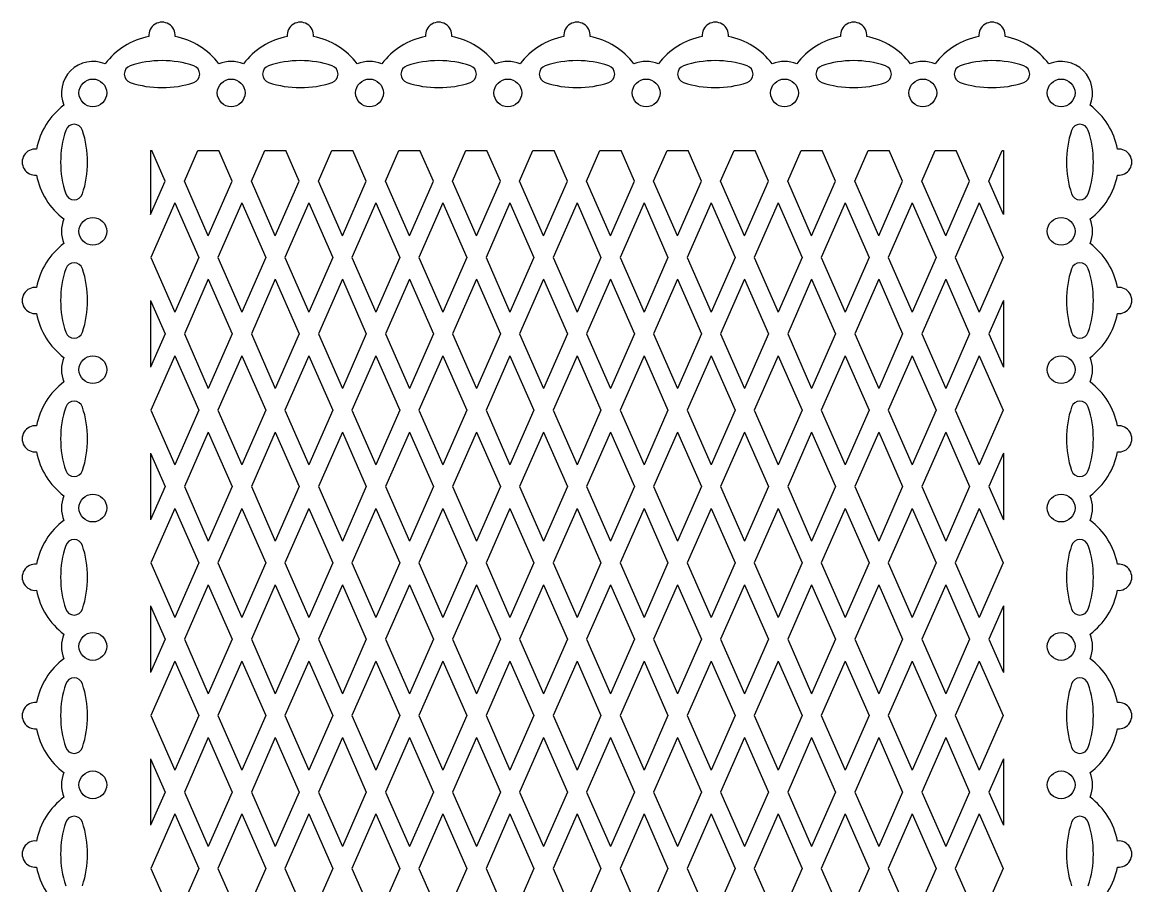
# Model space of a CAD drawing. Extents: x -1016 to -437, y -86 to 241.
# Drawn here: x -720.8 to -594.3, y 140.1 to 238.6 of the extents above; entities that cross this region are included whole.
import ezdxf

# ---------------------------------------------------------------- set-up
doc = ezdxf.new("R2010")
doc.units = 0
doc.layers.get('0').update_dxf_attribs({"linetype": 'CONTINUOUS'})

msp = doc.modelspace()

# ---------------------------------------------------------------- linework, layer by layer
for p, q in [((-706.176649, 223.91661), (-706.176649, 216.640965)), ((-706.176649, 223.91661), (-706.036149, 223.91661)), ((-704.508771, 220.438748), (-706.036149, 223.91661)), ((-702.324398, 220.438748), (-700.79702, 223.91661)), ((-700.79702, 223.91661), (-698.390842, 223.91661)), ((-696.863465, 220.438748), (-698.390842, 223.91661)), ((-694.679092, 220.438748), (-693.151714, 223.91661)), ((-693.151714, 223.91661), (-690.745536, 223.91661)), ((-689.218159, 220.438748), (-690.745536, 223.91661)), ((-687.033785, 220.438748), (-685.506408, 223.91661)), ((-685.506408, 223.91661), (-683.10023, 223.91661)), ((-681.572852, 220.438748), (-683.10023, 223.91661)), ((-679.388479, 220.438748), (-677.861102, 223.91661)), ((-677.861102, 223.91661), (-675.454924, 223.91661)), ((-673.927546, 220.438748), (-675.454924, 223.91661)), ((-671.743173, 220.438748), (-670.215795, 223.91661)), ((-670.215795, 223.91661), (-667.809617, 223.91661)), ((-666.28224, 220.438748), (-667.809617, 223.91661)), ((-664.097867, 220.438748), (-662.570489, 223.91661)), ((-662.570489, 223.91661), (-660.164311, 223.91661)), ((-658.636934, 220.438748), (-660.164311, 223.91661)), ((-656.45256, 220.438748), (-654.925183, 223.91661)), ((-654.925183, 223.91661), (-652.519005, 223.91661)), ((-650.991627, 220.438748), (-652.519005, 223.91661)), ((-648.807254, 220.438748), (-647.279876, 223.91661)), ((-647.279876, 223.91661), (-644.873699, 223.91661)), ((-643.346321, 220.438748), (-644.873699, 223.91661)), ((-641.161948, 220.438748), (-639.63457, 223.91661)), ((-639.63457, 223.91661), (-637.228392, 223.91661)), ((-635.701015, 220.438748), (-637.228392, 223.91661)), ((-633.516641, 220.438748), (-631.989264, 223.91661)), ((-631.989264, 223.91661), (-629.583086, 223.91661)), ((-628.055708, 220.438748), (-629.583086, 223.91661)), ((-625.871335, 220.438748), (-624.343958, 223.91661)), ((-624.343958, 223.91661), (-621.93778, 223.91661)), ((-620.410402, 220.438748), (-621.93778, 223.91661)), ((-618.226029, 220.438748), (-616.698651, 223.91661)), ((-616.698651, 223.91661), (-614.292473, 223.91661)), ((-612.765096, 220.438748), (-614.292473, 223.91661)), ((-610.580723, 220.438748), (-609.053345, 223.91661)), ((-609.053345, 223.91661), (-608.912844, 223.91661)), ((-608.912844, 223.91661), (-608.912844, 216.640965)), ((-706.176649, 216.640965), (-704.508771, 220.438748)), ((-699.593931, 214.221436), (-702.324398, 220.438748)), ((-699.593931, 214.221436), (-696.863465, 220.438748)), ((-691.948625, 214.221436), (-694.679092, 220.438748)), ((-691.948625, 214.221436), (-689.218159, 220.438748)), ((-684.303319, 214.221436), (-687.033785, 220.438748)), ((-684.303319, 214.221436), (-681.572852, 220.438748)), ((-676.658013, 214.221436), (-679.388479, 220.438748)), ((-676.658013, 214.221436), (-673.927546, 220.438748)), ((-669.012706, 214.221436), (-671.743173, 220.438748)), ((-669.012706, 214.221436), (-666.28224, 220.438748)), ((-661.3674, 214.221436), (-664.097867, 220.438748)), ((-661.3674, 214.221436), (-658.636934, 220.438748)), ((-653.722094, 214.221436), (-656.45256, 220.438748)), ((-653.722094, 214.221436), (-650.991627, 220.438748)), ((-646.076787, 214.221436), (-648.807254, 220.438748)), ((-646.076787, 214.221436), (-643.346321, 220.438748)), ((-638.431481, 214.221436), (-641.161948, 220.438748)), ((-638.431481, 214.221436), (-635.701015, 220.438748)), ((-630.786175, 214.221436), (-633.516641, 220.438748)), ((-630.786175, 214.221436), (-628.055708, 220.438748)), ((-623.140869, 214.221436), (-625.871335, 220.438748)), ((-623.140869, 214.221436), (-620.410402, 220.438748)), ((-615.495562, 214.221436), (-618.226029, 220.438748)), ((-615.495562, 214.221436), (-612.765096, 220.438748)), ((-608.912844, 216.640965), (-610.580723, 220.438748)), ((-703.416585, 217.951823), (-706.147051, 211.73451)), ((-703.416585, 217.951823), (-700.686118, 211.73451)), ((-695.771278, 217.951823), (-698.501745, 211.73451)), ((-695.771278, 217.951823), (-693.040812, 211.73451)), ((-688.125972, 217.951823), (-690.856439, 211.73451)), ((-688.125972, 217.951823), (-685.395505, 211.73451)), ((-680.480666, 217.951823), (-683.211132, 211.73451)), ((-680.480666, 217.951823), (-677.750199, 211.73451)), ((-672.835359, 217.951823), (-675.565826, 211.73451)), ((-672.835359, 217.951823), (-670.104893, 211.73451)), ((-665.190053, 217.951823), (-667.92052, 211.73451)), ((-665.190053, 217.951823), (-662.459587, 211.73451)), ((-657.544747, 217.951823), (-660.275213, 211.73451)), ((-657.544747, 217.951823), (-654.81428, 211.73451)), ((-649.899441, 217.951823), (-652.629907, 211.73451)), ((-649.899441, 217.951823), (-647.168974, 211.73451)), ((-642.254134, 217.951823), (-644.984601, 211.73451)), ((-642.254134, 217.951823), (-639.523668, 211.73451)), ((-634.608828, 217.951823), (-637.339295, 211.73451)), ((-634.608828, 217.951823), (-631.878362, 211.73451)), ((-626.963522, 217.951823), (-629.693988, 211.73451)), ((-626.963522, 217.951823), (-624.233055, 211.73451)), ((-619.318216, 217.951823), (-622.048682, 211.73451)), ((-619.318216, 217.951823), (-616.587749, 211.73451)), ((-611.672909, 217.951823), (-614.403376, 211.73451)), ((-611.672909, 217.951823), (-608.942443, 211.73451)), ((-706.147051, 211.73451), (-703.416585, 205.517197)), ((-700.686118, 211.73451), (-703.416585, 205.517197)), ((-698.501745, 211.73451), (-695.771278, 205.517197)), ((-693.040812, 211.73451), (-695.771278, 205.517197)), ((-690.856439, 211.73451), (-688.125972, 205.517197)), ((-685.395505, 211.73451), (-688.125972, 205.517197)), ((-683.211132, 211.73451), (-680.480666, 205.517197)), ((-677.750199, 211.73451), (-680.480666, 205.517197)), ((-675.565826, 211.73451), (-672.835359, 205.517197)), ((-670.104893, 211.73451), (-672.835359, 205.517197)), ((-667.92052, 211.73451), (-665.190053, 205.517197)), ((-662.459587, 211.73451), (-665.190053, 205.517197)), ((-660.275213, 211.73451), (-657.544747, 205.517197)), ((-654.81428, 211.73451), (-657.544747, 205.517197)), ((-652.629907, 211.73451), (-649.899441, 205.517197)), ((-647.168974, 211.73451), (-649.899441, 205.517197)), ((-644.984601, 211.73451), (-642.254134, 205.517197)), ((-639.523668, 211.73451), (-642.254134, 205.517197)), ((-637.339295, 211.73451), (-634.608828, 205.517197)), ((-631.878362, 211.73451), (-634.608828, 205.517197)), ((-629.693988, 211.73451), (-626.963522, 205.517197)), ((-624.233055, 211.73451), (-626.963522, 205.517197)), ((-622.048682, 211.73451), (-619.318216, 205.517197)), ((-616.587749, 211.73451), (-619.318216, 205.517197)), ((-614.403376, 211.73451), (-611.672909, 205.517197)), ((-608.942443, 211.73451), (-611.672909, 205.517197)), ((-699.593931, 209.247585), (-702.324398, 203.030272)), ((-699.593931, 209.247585), (-696.863465, 203.030272)), ((-691.948625, 209.247585), (-694.679092, 203.030272)), ((-691.948625, 209.247585), (-689.218159, 203.030272)), ((-684.303319, 209.247585), (-687.033785, 203.030272)), ((-684.303319, 209.247585), (-681.572852, 203.030272)), ((-676.658013, 209.247585), (-679.388479, 203.030272)), ((-676.658013, 209.247585), (-673.927546, 203.030272)), ((-669.012706, 209.247585), (-671.743173, 203.030272)), ((-669.012706, 209.247585), (-666.28224, 203.030272)), ((-661.3674, 209.247585), (-664.097867, 203.030272)), ((-661.3674, 209.247585), (-658.636934, 203.030272)), ((-653.722094, 209.247585), (-656.45256, 203.030272)), ((-653.722094, 209.247585), (-650.991627, 203.030272)), ((-646.076787, 209.247585), (-648.807254, 203.030272)), ((-646.076787, 209.247585), (-643.346321, 203.030272)), ((-638.431481, 209.247585), (-641.161948, 203.030272)), ((-638.431481, 209.247585), (-635.701015, 203.030272)), ((-630.786175, 209.247585), (-633.516641, 203.030272)), ((-630.786175, 209.247585), (-628.055708, 203.030272)), ((-623.140869, 209.247585), (-625.871335, 203.030272)), ((-623.140869, 209.247585), (-620.410402, 203.030272)), ((-615.495562, 209.247585), (-618.226029, 203.030272)), ((-615.495562, 209.247585), (-612.765096, 203.030272)), ((-706.176649, 206.828056), (-704.508771, 203.030272)), ((-706.176649, 206.828056), (-706.176649, 199.232489)), ((-608.912844, 206.828056), (-610.580723, 203.030272)), ((-608.912844, 206.828056), (-608.912844, 199.232489)), ((-704.508771, 203.030272), (-706.176649, 199.232489)), ((-702.324398, 203.030272), (-699.593931, 196.812959)), ((-696.863465, 203.030272), (-699.593931, 196.812959)), ((-694.679092, 203.030272), (-691.948625, 196.812959)), ((-689.218159, 203.030272), (-691.948625, 196.812959)), ((-687.033785, 203.030272), (-684.303319, 196.812959)), ((-681.572852, 203.030272), (-684.303319, 196.812959)), ((-679.388479, 203.030272), (-676.658013, 196.812959)), ((-673.927546, 203.030272), (-676.658013, 196.812959)), ((-671.743173, 203.030272), (-669.012706, 196.812959)), ((-666.28224, 203.030272), (-669.012706, 196.812959)), ((-664.097867, 203.030272), (-661.3674, 196.812959)), ((-658.636934, 203.030272), (-661.3674, 196.812959)), ((-656.45256, 203.030272), (-653.722094, 196.812959)), ((-650.991627, 203.030272), (-653.722094, 196.812959)), ((-648.807254, 203.030272), (-646.076787, 196.812959)), ((-643.346321, 203.030272), (-646.076787, 196.812959)), ((-641.161948, 203.030272), (-638.431481, 196.812959)), ((-635.701015, 203.030272), (-638.431481, 196.812959)), ((-633.516641, 203.030272), (-630.786175, 196.812959)), ((-628.055708, 203.030272), (-630.786175, 196.812959)), ((-625.871335, 203.030272), (-623.140869, 196.812959)), ((-620.410402, 203.030272), (-623.140869, 196.812959)), ((-618.226029, 203.030272), (-615.495562, 196.812959)), ((-612.765096, 203.030272), (-615.495562, 196.812959)), ((-610.580723, 203.030272), (-608.912844, 199.232489)), ((-703.416585, 200.543347), (-706.147051, 194.326034)), ((-703.416585, 200.543347), (-700.686118, 194.326034)), ((-695.771278, 200.543347), (-698.501745, 194.326034)), ((-695.771278, 200.543347), (-693.040812, 194.326034)), ((-688.125972, 200.543347), (-690.856439, 194.326034)), ((-688.125972, 200.543347), (-685.395505, 194.326034)), ((-680.480666, 200.543347), (-683.211132, 194.326034)), ((-680.480666, 200.543347), (-677.750199, 194.326034)), ((-672.835359, 200.543347), (-675.565826, 194.326034)), ((-672.835359, 200.543347), (-670.104893, 194.326034)), ((-665.190053, 200.543347), (-667.92052, 194.326034)), ((-665.190053, 200.543347), (-662.459587, 194.326034)), ((-657.544747, 200.543347), (-660.275213, 194.326034)), ((-657.544747, 200.543347), (-654.81428, 194.326034)), ((-649.899441, 200.543347), (-652.629907, 194.326034)), ((-649.899441, 200.543347), (-647.168974, 194.326034)), ((-642.254134, 200.543347), (-644.984601, 194.326034)), ((-642.254134, 200.543347), (-639.523668, 194.326034)), ((-634.608828, 200.543347), (-637.339295, 194.326034)), ((-634.608828, 200.543347), (-631.878362, 194.326034)), ((-626.963522, 200.543347), (-629.693988, 194.326034)), ((-626.963522, 200.543347), (-624.233055, 194.326034)), ((-619.318216, 200.543347), (-622.048682, 194.326034)), ((-619.318216, 200.543347), (-616.587749, 194.326034)), ((-611.672909, 200.543347), (-614.403376, 194.326034)), ((-611.672909, 200.543347), (-608.942443, 194.326034)), ((-706.147051, 194.326034), (-703.416585, 188.108721)), ((-700.686118, 194.326034), (-703.416585, 188.108721)), ((-698.501745, 194.326034), (-695.771278, 188.108721)), ((-693.040812, 194.326034), (-695.771278, 188.108721)), ((-690.856439, 194.326034), (-688.125972, 188.108721)), ((-685.395505, 194.326034), (-688.125972, 188.108721)), ((-683.211132, 194.326034), (-680.480666, 188.108721)), ((-677.750199, 194.326034), (-680.480666, 188.108721)), ((-675.565826, 194.326034), (-672.835359, 188.108721)), ((-670.104893, 194.326034), (-672.835359, 188.108721)), ((-667.92052, 194.326034), (-665.190053, 188.108721)), ((-662.459587, 194.326034), (-665.190053, 188.108721)), ((-660.275213, 194.326034), (-657.544747, 188.108721)), ((-654.81428, 194.326034), (-657.544747, 188.108721)), ((-652.629907, 194.326034), (-649.899441, 188.108721)), ((-647.168974, 194.326034), (-649.899441, 188.108721)), ((-644.984601, 194.326034), (-642.254134, 188.108721)), ((-639.523668, 194.326034), (-642.254134, 188.108721)), ((-637.339295, 194.326034), (-634.608828, 188.108721)), ((-631.878362, 194.326034), (-634.608828, 188.108721)), ((-629.693988, 194.326034), (-626.963522, 188.108721)), ((-624.233055, 194.326034), (-626.963522, 188.108721)), ((-622.048682, 194.326034), (-619.318216, 188.108721)), ((-616.587749, 194.326034), (-619.318216, 188.108721)), ((-614.403376, 194.326034), (-611.672909, 188.108721)), ((-608.942443, 194.326034), (-611.672909, 188.108721)), ((-699.593931, 191.839109), (-702.324398, 185.621796)), ((-699.593931, 191.839109), (-696.863465, 185.621796)), ((-691.948625, 191.839109), (-694.679092, 185.621796)), ((-691.948625, 191.839109), (-689.218159, 185.621796)), ((-684.303319, 191.839109), (-687.033785, 185.621796)), ((-684.303319, 191.839109), (-681.572852, 185.621796)), ((-676.658013, 191.839109), (-679.388479, 185.621796)), ((-676.658013, 191.839109), (-673.927546, 185.621796)), ((-669.012706, 191.839109), (-671.743173, 185.621796)), ((-669.012706, 191.839109), (-666.28224, 185.621796)), ((-661.3674, 191.839109), (-664.097867, 185.621796)), ((-661.3674, 191.839109), (-658.636934, 185.621796)), ((-653.722094, 191.839109), (-656.45256, 185.621796)), ((-653.722094, 191.839109), (-650.991627, 185.621796)), ((-646.076787, 191.839109), (-648.807254, 185.621796)), ((-646.076787, 191.839109), (-643.346321, 185.621796)), ((-638.431481, 191.839109), (-641.161948, 185.621796)), ((-638.431481, 191.839109), (-635.701015, 185.621796)), ((-630.786175, 191.839109), (-633.516641, 185.621796)), ((-630.786175, 191.839109), (-628.055708, 185.621796)), ((-623.140869, 191.839109), (-625.871335, 185.621796)), ((-623.140869, 191.839109), (-620.410402, 185.621796)), ((-615.495562, 191.839109), (-618.226029, 185.621796)), ((-615.495562, 191.839109), (-612.765096, 185.621796)), ((-706.176649, 189.41958), (-704.508771, 185.621796)), ((-706.176649, 189.41958), (-706.176649, 181.824013)), ((-608.912844, 189.41958), (-610.580723, 185.621796)), ((-608.912844, 189.41958), (-608.912844, 181.824013)), ((-704.508771, 185.621796), (-706.176649, 181.824013)), ((-702.324398, 185.621796), (-699.593931, 179.404483)), ((-696.863465, 185.621796), (-699.593931, 179.404483)), ((-694.679092, 185.621796), (-691.948625, 179.404483)), ((-689.218159, 185.621796), (-691.948625, 179.404483)), ((-687.033785, 185.621796), (-684.303319, 179.404483)), ((-681.572852, 185.621796), (-684.303319, 179.404483)), ((-679.388479, 185.621796), (-676.658013, 179.404483)), ((-673.927546, 185.621796), (-676.658013, 179.404483)), ((-671.743173, 185.621796), (-669.012706, 179.404483)), ((-666.28224, 185.621796), (-669.012706, 179.404483)), ((-664.097867, 185.621796), (-661.3674, 179.404483)), ((-658.636934, 185.621796), (-661.3674, 179.404483)), ((-656.45256, 185.621796), (-653.722094, 179.404483)), ((-650.991627, 185.621796), (-653.722094, 179.404483)), ((-648.807254, 185.621796), (-646.076787, 179.404483)), ((-643.346321, 185.621796), (-646.076787, 179.404483)), ((-641.161948, 185.621796), (-638.431481, 179.404483)), ((-635.701015, 185.621796), (-638.431481, 179.404483)), ((-633.516641, 185.621796), (-630.786175, 179.404483)), ((-628.055708, 185.621796), (-630.786175, 179.404483)), ((-625.871335, 185.621796), (-623.140869, 179.404483)), ((-620.410402, 185.621796), (-623.140869, 179.404483)), ((-618.226029, 185.621796), (-615.495562, 179.404483)), ((-612.765096, 185.621796), (-615.495562, 179.404483)), ((-610.580723, 185.621796), (-608.912844, 181.824013)), ((-703.416585, 183.134871), (-706.147051, 176.917558)), ((-703.416585, 183.134871), (-700.686118, 176.917558)), ((-695.771278, 183.134871), (-698.501745, 176.917558)), ((-695.771278, 183.134871), (-693.040812, 176.917558)), ((-688.125972, 183.134871), (-690.856439, 176.917558)), ((-688.125972, 183.134871), (-685.395505, 176.917558)), ((-680.480666, 183.134871), (-683.211132, 176.917558)), ((-680.480666, 183.134871), (-677.750199, 176.917558)), ((-672.835359, 183.134871), (-675.565826, 176.917558)), ((-672.835359, 183.134871), (-670.104893, 176.917558)), ((-665.190053, 183.134871), (-667.92052, 176.917558)), ((-665.190053, 183.134871), (-662.459587, 176.917558)), ((-657.544747, 183.134871), (-660.275213, 176.917558)), ((-657.544747, 183.134871), (-654.81428, 176.917558)), ((-649.899441, 183.134871), (-652.629907, 176.917558)), ((-649.899441, 183.134871), (-647.168974, 176.917558)), ((-642.254134, 183.134871), (-644.984601, 176.917558)), ((-642.254134, 183.134871), (-639.523668, 176.917558)), ((-634.608828, 183.134871), (-637.339295, 176.917558)), ((-634.608828, 183.134871), (-631.878362, 176.917558)), ((-626.963522, 183.134871), (-629.693988, 176.917558)), ((-626.963522, 183.134871), (-624.233055, 176.917558)), ((-619.318216, 183.134871), (-622.048682, 176.917558)), ((-619.318216, 183.134871), (-616.587749, 176.917558)), ((-611.672909, 183.134871), (-614.403376, 176.917558)), ((-611.672909, 183.134871), (-608.942443, 176.917558)), ((-706.147051, 176.917558), (-703.416585, 170.700245)), ((-700.686118, 176.917558), (-703.416585, 170.700245)), ((-698.501745, 176.917558), (-695.771278, 170.700245)), ((-693.040812, 176.917558), (-695.771278, 170.700245)), ((-690.856439, 176.917558), (-688.125972, 170.700245)), ((-685.395505, 176.917558), (-688.125972, 170.700245)), ((-683.211132, 176.917558), (-680.480666, 170.700245)), ((-677.750199, 176.917558), (-680.480666, 170.700245)), ((-675.565826, 176.917558), (-672.835359, 170.700245)), ((-670.104893, 176.917558), (-672.835359, 170.700245)), ((-667.92052, 176.917558), (-665.190053, 170.700245)), ((-662.459587, 176.917558), (-665.190053, 170.700245)), ((-660.275213, 176.917558), (-657.544747, 170.700245)), ((-654.81428, 176.917558), (-657.544747, 170.700245)), ((-652.629907, 176.917558), (-649.899441, 170.700245)), ((-647.168974, 176.917558), (-649.899441, 170.700245)), ((-644.984601, 176.917558), (-642.254134, 170.700245)), ((-639.523668, 176.917558), (-642.254134, 170.700245)), ((-637.339295, 176.917558), (-634.608828, 170.700245)), ((-631.878362, 176.917558), (-634.608828, 170.700245)), ((-629.693988, 176.917558), (-626.963522, 170.700245)), ((-624.233055, 176.917558), (-626.963522, 170.700245)), ((-622.048682, 176.917558), (-619.318216, 170.700245)), ((-616.587749, 176.917558), (-619.318216, 170.700245)), ((-614.403376, 176.917558), (-611.672909, 170.700245)), ((-608.942443, 176.917558), (-611.672909, 170.700245)), ((-699.593931, 174.430633), (-702.324398, 168.21332)), ((-699.593931, 174.430633), (-696.863465, 168.21332)), ((-691.948625, 174.430633), (-694.679092, 168.21332)), ((-691.948625, 174.430633), (-689.218159, 168.21332)), ((-684.303319, 174.430633), (-687.033785, 168.21332)), ((-684.303319, 174.430633), (-681.572852, 168.21332)), ((-676.658013, 174.430633), (-679.388479, 168.21332)), ((-676.658013, 174.430633), (-673.927546, 168.21332)), ((-669.012706, 174.430633), (-671.743173, 168.21332)), ((-669.012706, 174.430633), (-666.28224, 168.21332)), ((-661.3674, 174.430633), (-664.097867, 168.21332)), ((-661.3674, 174.430633), (-658.636934, 168.21332)), ((-653.722094, 174.430633), (-656.45256, 168.21332)), ((-653.722094, 174.430633), (-650.991627, 168.21332)), ((-646.076787, 174.430633), (-648.807254, 168.21332)), ((-646.076787, 174.430633), (-643.346321, 168.21332)), ((-638.431481, 174.430633), (-641.161948, 168.21332)), ((-638.431481, 174.430633), (-635.701015, 168.21332)), ((-630.786175, 174.430633), (-633.516641, 168.21332)), ((-630.786175, 174.430633), (-628.055708, 168.21332)), ((-623.140869, 174.430633), (-625.871335, 168.21332)), ((-623.140869, 174.430633), (-620.410402, 168.21332)), ((-615.495562, 174.430633), (-618.226029, 168.21332)), ((-615.495562, 174.430633), (-612.765096, 168.21332)), ((-706.176649, 172.011104), (-704.508771, 168.21332)), ((-706.176649, 172.011104), (-706.176649, 164.415536)), ((-608.912844, 172.011104), (-610.580723, 168.21332)), ((-608.912844, 172.011104), (-608.912844, 164.415536)), ((-704.508771, 168.21332), (-706.176649, 164.415536)), ((-702.324398, 168.21332), (-699.593931, 161.996007)), ((-696.863465, 168.21332), (-699.593931, 161.996007)), ((-694.679092, 168.21332), (-691.948625, 161.996007)), ((-689.218159, 168.21332), (-691.948625, 161.996007)), ((-687.033785, 168.21332), (-684.303319, 161.996007)), ((-681.572852, 168.21332), (-684.303319, 161.996007)), ((-679.388479, 168.21332), (-676.658013, 161.996007)), ((-673.927546, 168.21332), (-676.658013, 161.996007)), ((-671.743173, 168.21332), (-669.012706, 161.996007)), ((-666.28224, 168.21332), (-669.012706, 161.996007)), ((-664.097867, 168.21332), (-661.3674, 161.996007)), ((-658.636934, 168.21332), (-661.3674, 161.996007)), ((-656.45256, 168.21332), (-653.722094, 161.996007)), ((-650.991627, 168.21332), (-653.722094, 161.996007)), ((-648.807254, 168.21332), (-646.076787, 161.996007)), ((-643.346321, 168.21332), (-646.076787, 161.996007)), ((-641.161948, 168.21332), (-638.431481, 161.996007)), ((-635.701015, 168.21332), (-638.431481, 161.996007)), ((-633.516641, 168.21332), (-630.786175, 161.996007)), ((-628.055708, 168.21332), (-630.786175, 161.996007)), ((-625.871335, 168.21332), (-623.140869, 161.996007)), ((-620.410402, 168.21332), (-623.140869, 161.996007)), ((-618.226029, 168.21332), (-615.495562, 161.996007)), ((-612.765096, 168.21332), (-615.495562, 161.996007)), ((-610.580723, 168.21332), (-608.912844, 164.415536)), ((-703.416585, 165.726395), (-706.147051, 159.509082)), ((-703.416585, 165.726395), (-700.686118, 159.509082)), ((-695.771278, 165.726395), (-698.501745, 159.509082)), ((-695.771278, 165.726395), (-693.040812, 159.509082)), ((-688.125972, 165.726395), (-690.856439, 159.509082)), ((-688.125972, 165.726395), (-685.395505, 159.509082)), ((-680.480666, 165.726395), (-683.211132, 159.509082)), ((-680.480666, 165.726395), (-677.750199, 159.509082)), ((-672.835359, 165.726395), (-675.565826, 159.509082)), ((-672.835359, 165.726395), (-670.104893, 159.509082)), ((-665.190053, 165.726395), (-667.92052, 159.509082)), ((-665.190053, 165.726395), (-662.459587, 159.509082)), ((-657.544747, 165.726395), (-660.275213, 159.509082)), ((-657.544747, 165.726395), (-654.81428, 159.509082)), ((-649.899441, 165.726395), (-652.629907, 159.509082)), ((-649.899441, 165.726395), (-647.168974, 159.509082)), ((-642.254134, 165.726395), (-644.984601, 159.509082)), ((-642.254134, 165.726395), (-639.523668, 159.509082)), ((-634.608828, 165.726395), (-637.339295, 159.509082)), ((-634.608828, 165.726395), (-631.878362, 159.509082)), ((-626.963522, 165.726395), (-629.693988, 159.509082)), ((-626.963522, 165.726395), (-624.233055, 159.509082)), ((-619.318216, 165.726395), (-622.048682, 159.509082)), ((-619.318216, 165.726395), (-616.587749, 159.509082)), ((-611.672909, 165.726395), (-614.403376, 159.509082)), ((-611.672909, 165.726395), (-608.942443, 159.509082)), ((-706.147051, 159.509082), (-703.416585, 153.291769)), ((-700.686118, 159.509082), (-703.416585, 153.291769)), ((-698.501745, 159.509082), (-695.771278, 153.291769)), ((-693.040812, 159.509082), (-695.771278, 153.291769)), ((-690.856439, 159.509082), (-688.125972, 153.291769)), ((-685.395505, 159.509082), (-688.125972, 153.291769)), ((-683.211132, 159.509082), (-680.480666, 153.291769)), ((-677.750199, 159.509082), (-680.480666, 153.291769)), ((-675.565826, 159.509082), (-672.835359, 153.291769)), ((-670.104893, 159.509082), (-672.835359, 153.291769)), ((-667.92052, 159.509082), (-665.190053, 153.291769)), ((-662.459587, 159.509082), (-665.190053, 153.291769)), ((-660.275213, 159.509082), (-657.544747, 153.291769)), ((-654.81428, 159.509082), (-657.544747, 153.291769)), ((-652.629907, 159.509082), (-649.899441, 153.291769)), ((-647.168974, 159.509082), (-649.899441, 153.291769)), ((-644.984601, 159.509082), (-642.254134, 153.291769)), ((-639.523668, 159.509082), (-642.254134, 153.291769)), ((-637.339295, 159.509082), (-634.608828, 153.291769)), ((-631.878362, 159.509082), (-634.608828, 153.291769)), ((-629.693988, 159.509082), (-626.963522, 153.291769)), ((-624.233055, 159.509082), (-626.963522, 153.291769)), ((-622.048682, 159.509082), (-619.318216, 153.291769)), ((-616.587749, 159.509082), (-619.318216, 153.291769)), ((-614.403376, 159.509082), (-611.672909, 153.291769)), ((-608.942443, 159.509082), (-611.672909, 153.291769)), ((-699.593931, 157.022157), (-702.324398, 150.804844)), ((-699.593931, 157.022157), (-696.863465, 150.804844)), ((-691.948625, 157.022157), (-694.679092, 150.804844)), ((-691.948625, 157.022157), (-689.218159, 150.804844)), ((-684.303319, 157.022157), (-687.033785, 150.804844)), ((-684.303319, 157.022157), (-681.572852, 150.804844)), ((-676.658013, 157.022157), (-679.388479, 150.804844)), ((-676.658013, 157.022157), (-673.927546, 150.804844)), ((-669.012706, 157.022157), (-671.743173, 150.804844)), ((-669.012706, 157.022157), (-666.28224, 150.804844)), ((-661.3674, 157.022157), (-664.097867, 150.804844)), ((-661.3674, 157.022157), (-658.636934, 150.804844)), ((-653.722094, 157.022157), (-656.45256, 150.804844)), ((-653.722094, 157.022157), (-650.991627, 150.804844)), ((-646.076787, 157.022157), (-648.807254, 150.804844)), ((-646.076787, 157.022157), (-643.346321, 150.804844)), ((-638.431481, 157.022157), (-641.161948, 150.804844)), ((-638.431481, 157.022157), (-635.701015, 150.804844)), ((-630.786175, 157.022157), (-633.516641, 150.804844)), ((-630.786175, 157.022157), (-628.055708, 150.804844)), ((-623.140869, 157.022157), (-625.871335, 150.804844)), ((-623.140869, 157.022157), (-620.410402, 150.804844)), ((-615.495562, 157.022157), (-618.226029, 150.804844)), ((-615.495562, 157.022157), (-612.765096, 150.804844)), ((-706.176649, 154.602628), (-704.508771, 150.804844)), ((-706.176649, 154.602628), (-706.176649, 147.00706)), ((-608.912844, 154.602628), (-610.580723, 150.804844)), ((-608.912844, 154.602628), (-608.912844, 147.00706)), ((-704.508771, 150.804844), (-706.176649, 147.00706)), ((-702.324398, 150.804844), (-699.593931, 144.587531)), ((-696.863465, 150.804844), (-699.593931, 144.587531)), ((-694.679092, 150.804844), (-691.948625, 144.587531)), ((-689.218159, 150.804844), (-691.948625, 144.587531)), ((-687.033785, 150.804844), (-684.303319, 144.587531)), ((-681.572852, 150.804844), (-684.303319, 144.587531)), ((-679.388479, 150.804844), (-676.658013, 144.587531)), ((-673.927546, 150.804844), (-676.658013, 144.587531)), ((-671.743173, 150.804844), (-669.012706, 144.587531)), ((-666.28224, 150.804844), (-669.012706, 144.587531)), ((-664.097867, 150.804844), (-661.3674, 144.587531)), ((-658.636934, 150.804844), (-661.3674, 144.587531)), ((-656.45256, 150.804844), (-653.722094, 144.587531)), ((-650.991627, 150.804844), (-653.722094, 144.587531)), ((-648.807254, 150.804844), (-646.076787, 144.587531)), ((-643.346321, 150.804844), (-646.076787, 144.587531)), ((-641.161948, 150.804844), (-638.431481, 144.587531)), ((-635.701015, 150.804844), (-638.431481, 144.587531)), ((-633.516641, 150.804844), (-630.786175, 144.587531)), ((-628.055708, 150.804844), (-630.786175, 144.587531)), ((-625.871335, 150.804844), (-623.140869, 144.587531)), ((-620.410402, 150.804844), (-623.140869, 144.587531)), ((-618.226029, 150.804844), (-615.495562, 144.587531)), ((-612.765096, 150.804844), (-615.495562, 144.587531)), ((-610.580723, 150.804844), (-608.912844, 147.00706)), ((-703.416585, 148.317919), (-706.147051, 142.100606)), ((-703.416585, 148.317919), (-700.686118, 142.100606)), ((-695.771278, 148.317919), (-698.501745, 142.100606)), ((-695.771278, 148.317919), (-693.040812, 142.100606)), ((-688.125972, 148.317919), (-690.856439, 142.100606)), ((-688.125972, 148.317919), (-685.395505, 142.100606)), ((-680.480666, 148.317919), (-683.211132, 142.100606)), ((-680.480666, 148.317919), (-677.750199, 142.100606)), ((-672.835359, 148.317919), (-675.565826, 142.100606)), ((-672.835359, 148.317919), (-670.104893, 142.100606)), ((-665.190053, 148.317919), (-667.92052, 142.100606)), ((-665.190053, 148.317919), (-662.459587, 142.100606)), ((-657.544747, 148.317919), (-660.275213, 142.100606)), ((-657.544747, 148.317919), (-654.81428, 142.100606)), ((-649.899441, 148.317919), (-652.629907, 142.100606)), ((-649.899441, 148.317919), (-647.168974, 142.100606)), ((-642.254134, 148.317919), (-644.984601, 142.100606)), ((-642.254134, 148.317919), (-639.523668, 142.100606)), ((-634.608828, 148.317919), (-637.339295, 142.100606)), ((-634.608828, 148.317919), (-631.878362, 142.100606)), ((-626.963522, 148.317919), (-629.693988, 142.100606)), ((-626.963522, 148.317919), (-624.233055, 142.100606)), ((-619.318216, 148.317919), (-622.048682, 142.100606)), ((-619.318216, 148.317919), (-616.587749, 142.100606)), ((-611.672909, 148.317919), (-614.403376, 142.100606)), ((-611.672909, 148.317919), (-608.942443, 142.100606)), ((-706.147051, 142.100606), (-703.416585, 135.883293)), ((-700.686118, 142.100606), (-703.416585, 135.883293)), ((-698.501745, 142.100606), (-695.771278, 135.883293)), ((-693.040812, 142.100606), (-695.771278, 135.883293)), ((-690.856439, 142.100606), (-688.125972, 135.883293)), ((-685.395505, 142.100606), (-688.125972, 135.883293)), ((-683.211132, 142.100606), (-680.480666, 135.883293)), ((-677.750199, 142.100606), (-680.480666, 135.883293)), ((-675.565826, 142.100606), (-672.835359, 135.883293)), ((-670.104893, 142.100606), (-672.835359, 135.883293)), ((-667.92052, 142.100606), (-665.190053, 135.883293)), ((-662.459587, 142.100606), (-665.190053, 135.883293)), ((-660.275213, 142.100606), (-657.544747, 135.883293)), ((-654.81428, 142.100606), (-657.544747, 135.883293)), ((-652.629907, 142.100606), (-649.899441, 135.883293)), ((-647.168974, 142.100606), (-649.899441, 135.883293)), ((-644.984601, 142.100606), (-642.254134, 135.883293)), ((-639.523668, 142.100606), (-642.254134, 135.883293)), ((-637.339295, 142.100606), (-634.608828, 135.883293)), ((-631.878362, 142.100606), (-634.608828, 135.883293)), ((-629.693988, 142.100606), (-626.963522, 135.883293)), ((-624.233055, 142.100606), (-626.963522, 135.883293)), ((-622.048682, 142.100606), (-619.318216, 135.883293)), ((-616.587749, 142.100606), (-619.318216, 135.883293)), ((-614.403376, 142.100606), (-611.672909, 135.883293)), ((-608.942443, 142.100606), (-611.672909, 135.883293))]:
    msp.add_line(p, q)
for centre in [(-712.759435, 230.499396), (-696.98381, 230.499396), (-681.208185, 230.499396), (-665.43256, 230.499396), (-649.656934, 230.499396), (-633.881309, 230.499396), (-618.105684, 230.499396), (-602.330059, 230.499396), (-712.759435, 214.72377), (-602.330059, 214.72377), (-712.759435, 198.948145), (-602.330059, 198.948145), (-712.759435, 183.17252), (-602.330059, 183.17252), (-712.759435, 167.396895), (-602.330059, 167.396895), (-712.759435, 151.621269), (-602.330059, 151.621269)]:
    msp.add_circle(centre, 1.582786)
for centre, radius, start, end in [((-704.871623, 237.064106), 1.493279, 354.694801, 185.305199), ((-689.095997, 237.064106), 1.493279, 354.694801, 185.305199), ((-673.320372, 237.064106), 1.493279, 354.694801, 185.305199), ((-657.544747, 237.064106), 1.493279, 354.694801, 185.305199), ((-641.769122, 237.064106), 1.493279, 354.694801, 185.305199), ((-625.993496, 237.064106), 1.493279, 354.694801, 185.305199), ((-610.217871, 237.064106), 1.493279, 354.694801, 185.305199), ((-704.871623, 228.98892), 8.075186, 100.610398, 143.455798), ((-704.871623, 228.98892), 8.075186, 36.544202, 79.389602), ((-689.095997, 228.98892), 8.075186, 100.610398, 143.455798), ((-689.095997, 228.98892), 8.075186, 36.544202, 79.389602), ((-673.320372, 228.98892), 8.075186, 100.610398, 143.455798), ((-673.320372, 228.98892), 8.075186, 36.544202, 79.389602), ((-657.544747, 228.98892), 8.075186, 100.610398, 143.455798), ((-657.544747, 228.98892), 8.075186, 36.544202, 79.389602), ((-641.769122, 228.98892), 8.075186, 100.610398, 143.455798), ((-641.769122, 228.98892), 8.075186, 36.544202, 79.389602), ((-625.993496, 228.98892), 8.075186, 100.610398, 143.455798), ((-625.993496, 228.98892), 8.075186, 36.544202, 79.389602), ((-610.217871, 228.98892), 8.075186, 100.610398, 143.455798), ((-610.217871, 228.98892), 8.075186, 36.544202, 79.389602), ((-704.871623, 222.721379), 11.455513, 71.580477, 108.419523), ((-689.095997, 222.721379), 11.455513, 71.580477, 108.419523), ((-673.320372, 222.721379), 11.455513, 71.580477, 108.419523), ((-657.544747, 222.721379), 11.455513, 71.580477, 108.419523), ((-641.769122, 222.721379), 11.455513, 71.580477, 108.419523), ((-625.993496, 222.721379), 11.455513, 71.580477, 108.419523), ((-610.217871, 222.721379), 11.455513, 71.580477, 108.419523), ((-712.759435, 230.499396), 3.582786, 66.994427, 203.005573), ((-708.171623, 232.63716), 1.005027, 108.543633, 251.456367), ((-701.571623, 232.63716), 1.005027, 288.543633, 71.456367), ((-696.98381, 230.499396), 3.582786, 66.994427, 113.005573), ((-692.395997, 232.63716), 1.005027, 108.543633, 251.456367), ((-685.795997, 232.63716), 1.005027, 288.543633, 71.456367), ((-681.208185, 230.499396), 3.582786, 66.994427, 113.005573), ((-676.620372, 232.63716), 1.005027, 108.543633, 251.456367), ((-670.020372, 232.63716), 1.005027, 288.543633, 71.456367), ((-665.43256, 230.499396), 3.582786, 66.994427, 113.005573), ((-660.844747, 232.63716), 1.005027, 108.543633, 251.456367), ((-654.244747, 232.63716), 1.005027, 288.543633, 71.456367), ((-649.656934, 230.499396), 3.582786, 66.994427, 113.005573), ((-645.069122, 232.63716), 1.005027, 108.543633, 251.456367), ((-638.469122, 232.63716), 1.005027, 288.543633, 71.456367), ((-633.881309, 230.499396), 3.582786, 66.994427, 113.005573), ((-629.293496, 232.63716), 1.005027, 108.543633, 251.456367), ((-622.693496, 232.63716), 1.005027, 288.543633, 71.456367), ((-618.105684, 230.499396), 3.582786, 66.994427, 113.005573), ((-613.517871, 232.63716), 1.005027, 108.543633, 251.456367), ((-606.917871, 232.63716), 1.005027, 288.543633, 71.456367), ((-602.330059, 230.499396), 3.582786, 336.994427, 113.005573), ((-704.871623, 242.552942), 11.455513, 251.580477, 288.419523), ((-689.095997, 242.552942), 11.455513, 251.580477, 288.419523), ((-673.320372, 242.552942), 11.455513, 251.580477, 288.419523), ((-657.544747, 242.552942), 11.455513, 251.580477, 288.419523), ((-641.769122, 242.552942), 11.455513, 251.580477, 288.419523), ((-625.993496, 242.552942), 11.455513, 251.580477, 288.419523), ((-610.217871, 242.552942), 11.455513, 251.580477, 288.419523), ((-711.24896, 222.611583), 8.075186, 126.544202, 169.389602), ((-603.840534, 222.611583), 8.075186, 10.610398, 53.455798), ((-714.8972, 225.911583), 1.005027, 18.543633, 161.456367), ((-600.192294, 225.911583), 1.005027, 18.543633, 161.456367), ((-704.981419, 222.611583), 11.455513, 161.580477, 198.419523), ((-724.812982, 222.611583), 11.455513, 341.580477, 18.419523), ((-590.276512, 222.611583), 11.455513, 161.580477, 198.419523), ((-610.108075, 222.611583), 11.455513, 341.580477, 18.419523), ((-719.324146, 222.611583), 1.493279, 84.694801, 275.305199), ((-595.765348, 222.611583), 1.493279, 264.694801, 95.305199), ((-711.24896, 222.611583), 8.075186, 190.610398, 233.455798), ((-603.840534, 222.611583), 8.075186, 306.544202, 349.389602), ((-714.8972, 219.311583), 1.005027, 198.543633, 341.456367), ((-600.192294, 219.311583), 1.005027, 198.543633, 341.456367), ((-712.759435, 214.72377), 3.582786, 156.994427, 203.005573), ((-602.330059, 214.72377), 3.582786, 336.994427, 23.005573), ((-711.24896, 206.835958), 8.075186, 126.544202, 169.389602), ((-603.840534, 206.835958), 8.075186, 10.610398, 53.455798), ((-704.981419, 206.835958), 11.455513, 161.580477, 198.419523), ((-714.8972, 210.135958), 1.005027, 18.543633, 161.456367), ((-724.812982, 206.835958), 11.455513, 341.580477, 18.419523), ((-590.276512, 206.835958), 11.455513, 161.580477, 198.419523), ((-600.192294, 210.135958), 1.005027, 18.543633, 161.456367), ((-610.108075, 206.835958), 11.455513, 341.580477, 18.419523), ((-719.324146, 206.835958), 1.493279, 84.694801, 275.305199), ((-595.765348, 206.835958), 1.493279, 264.694801, 95.305199), ((-711.24896, 206.835958), 8.075186, 190.610398, 233.455798), ((-603.840534, 206.835958), 8.075186, 306.544202, 349.389602), ((-714.8972, 203.535958), 1.005027, 198.543633, 341.456367), ((-600.192294, 203.535958), 1.005027, 198.543633, 341.456367), ((-712.759435, 198.948145), 3.582786, 156.994427, 203.005573), ((-602.330059, 198.948145), 3.582786, 336.994427, 23.005573), ((-711.24896, 191.060333), 8.075186, 126.544202, 169.389602), ((-603.840534, 191.060333), 8.075186, 10.610398, 53.455798), ((-714.8972, 194.360333), 1.005027, 18.543633, 161.456367), ((-600.192294, 194.360333), 1.005027, 18.543633, 161.456367), ((-704.981419, 191.060333), 11.455513, 161.580477, 198.419523), ((-724.812982, 191.060333), 11.455513, 341.580477, 18.419523), ((-590.276512, 191.060333), 11.455513, 161.580477, 198.419523), ((-610.108075, 191.060333), 11.455513, 341.580477, 18.419523), ((-719.324146, 191.060333), 1.493279, 84.694801, 275.305199), ((-595.765348, 191.060333), 1.493279, 264.694801, 95.305199), ((-711.24896, 191.060333), 8.075186, 190.610398, 233.455798), ((-603.840534, 191.060333), 8.075186, 306.544202, 349.389602), ((-714.8972, 187.760333), 1.005027, 198.543633, 341.456367), ((-600.192294, 187.760333), 1.005027, 198.543633, 341.456367), ((-712.759435, 183.17252), 3.582786, 156.994427, 203.005573), ((-602.330059, 183.17252), 3.582786, 336.994427, 23.005573), ((-711.24896, 175.284707), 8.075186, 126.544202, 169.389602), ((-603.840534, 175.284707), 8.075186, 10.610398, 53.455798), ((-704.981419, 175.284707), 11.455513, 161.580477, 198.419523), ((-714.8972, 178.584707), 1.005027, 18.543633, 161.456367), ((-724.812982, 175.284707), 11.455513, 341.580477, 18.419523), ((-590.276512, 175.284707), 11.455513, 161.580477, 198.419523), ((-600.192294, 178.584707), 1.005027, 18.543633, 161.456367), ((-610.108075, 175.284707), 11.455513, 341.580477, 18.419523), ((-719.324146, 175.284707), 1.493279, 84.694801, 275.305199), ((-595.765348, 175.284707), 1.493279, 264.694801, 95.305199), ((-711.24896, 175.284707), 8.075186, 190.610398, 233.455798), ((-603.840534, 175.284707), 8.075186, 306.544202, 349.389602), ((-714.8972, 171.984707), 1.005027, 198.543633, 341.456367), ((-600.192294, 171.984707), 1.005027, 198.543633, 341.456367), ((-712.759435, 167.396895), 3.582786, 156.994427, 203.005573), ((-602.330059, 167.396895), 3.582786, 336.994427, 23.005573), ((-711.24896, 159.509082), 8.075186, 126.544202, 169.389602), ((-603.840534, 159.509082), 8.075186, 10.610398, 53.455798), ((-714.8972, 162.809082), 1.005027, 18.543633, 161.456367), ((-600.192294, 162.809082), 1.005027, 18.543633, 161.456367), ((-704.981419, 159.509082), 11.455513, 161.580477, 198.419523), ((-724.812982, 159.509082), 11.455513, 341.580477, 18.419523), ((-590.276512, 159.509082), 11.455513, 161.580477, 198.419523), ((-610.108075, 159.509082), 11.455513, 341.580477, 18.419523), ((-719.324146, 159.509082), 1.493279, 84.694801, 275.305199), ((-595.765348, 159.509082), 1.493279, 264.694801, 95.305199), ((-711.24896, 159.509082), 8.075186, 190.610398, 233.455798), ((-603.840534, 159.509082), 8.075186, 306.544202, 349.389602), ((-714.8972, 156.209082), 1.005027, 198.543633, 341.456367), ((-600.192294, 156.209082), 1.005027, 198.543633, 341.456367), ((-712.759435, 151.621269), 3.582786, 156.994427, 203.005573), ((-602.330059, 151.621269), 3.582786, 336.994427, 23.005573), ((-711.24896, 143.733457), 8.075186, 126.544202, 169.389602), ((-603.840534, 143.733457), 8.075186, 10.610398, 53.455798), ((-704.981419, 143.733457), 11.455513, 161.580477, 198.419523), ((-714.8972, 147.033457), 1.005027, 18.543633, 161.456367), ((-724.812982, 143.733457), 11.455513, 341.580477, 18.419523), ((-590.276512, 143.733457), 11.455513, 161.580477, 198.419523), ((-600.192294, 147.033457), 1.005027, 18.543633, 161.456367), ((-610.108075, 143.733457), 11.455513, 341.580477, 18.419523), ((-719.324146, 143.733457), 1.493279, 84.694801, 275.305199), ((-595.765348, 143.733457), 1.493279, 264.694801, 95.305199), ((-711.24896, 143.733457), 8.075186, 190.610398, 233.455798), ((-603.840534, 143.733457), 8.075186, 306.544202, 349.389602)]:
    msp.add_arc(centre, radius, start, end)

doc.saveas('drawing.dxf')
